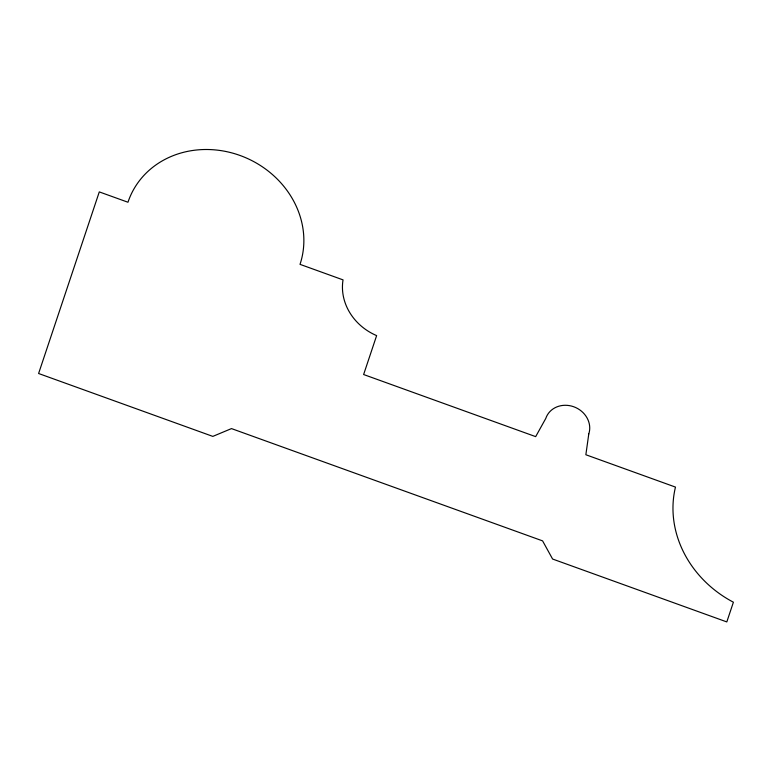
<?xml version="1.0" encoding="UTF-8"?>
<svg xmlns="http://www.w3.org/2000/svg" width="772" height="772" viewBox="0 0 772 772"><rect width="100%" height="100%" fill="white"/><g stroke="black" fill="none" stroke-linecap="round" stroke-linejoin="round"><path stroke-width="1.16" d="M588.775 433.989L585.861 454.747L675.471 487.093A108.418 97.031 25.4 0 0 733.4 602.208L726.809 621.923L552.598 559.034L542.591 540.882L231.494 428.595L212.821 436.392L38.6 373.503L99.289 191.9L127.969 202.245A91.569 81.948 25.4 0 1 240.005 155.462A91.569 81.948 25.4 0 1 300.018 264.352L343.038 279.879A53.461 47.845 25.4 0 0 376.63 335.608L363.622 374.526L535.672 436.634L545.765 418.463A22.89 20.487 25.4 0 1 573.77 406.767A22.89 20.487 25.4 0 1 588.775 433.989"/></g></svg>
